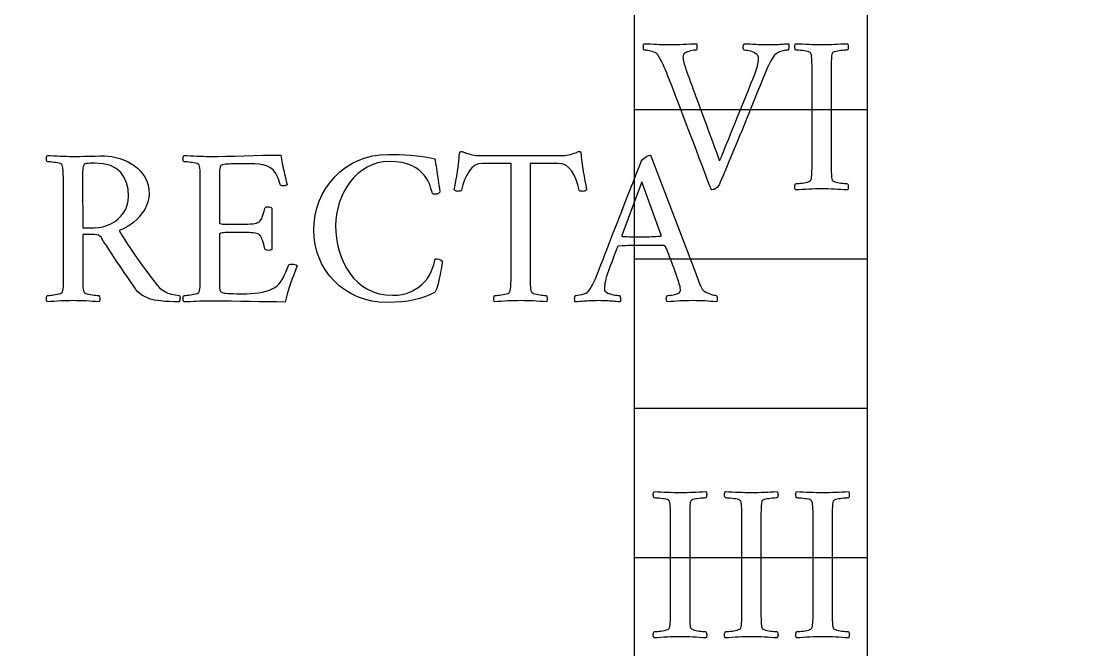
# Model space of a CAD drawing. Header units: millimetres. Extents: x -76 to 76, y -76 to 86.
# Drawn here: x 18.42 to 39.38, y -25.04 to -12.81 of the extents above; entities that cross this region are included whole.
import ezdxf

# ---------------------------------------------------------------- set-up
doc = ezdxf.new("R2010")
doc.units = ezdxf.units.MM
for name, color, linetype in [('CUT_OUTER', 1, 'Continuous'), ('ENGRAVE', 7, 'Continuous'), ('TEXT', 5, 'Continuous')]:
    doc.layers.add(name, color=color, linetype=linetype)

msp = doc.modelspace()

# ---------------------------------------------------------------- linework, layer by layer
at = {"layer": 'CUT_OUTER'}
msp.add_arc((0.0001, -0.0001), 75.9999, 179.913117, 0.0001, dxfattribs=at)
at = {"layer": 'ENGRAVE'}
for points in [[(-34.884, 0), (-34.884, -34.884), (34.884, -34.884), (34.884, 0)], [(-30.3491, 0), (-30.3491, -30.3491), (30.3491, -30.3491), (30.3491, 0)], [(34.884, -14.535), (30.3491, -14.535)], [(34.884, -17.442), (30.3491, -17.442)], [(34.884, -20.349), (30.3491, -20.349)], [(34.884, -23.256), (30.3491, -23.256)]]:
    msp.add_lwpolyline(points, dxfattribs=at)
for radius in [74.48, 74.48, 72.485, 68.78, 68.78, 65.854, 60.42, 60.42, 57.228, 51.3, 51.3]:
    msp.add_circle((0, 0), radius, dxfattribs=at)
at = {"layer": 'TEXT'}
for points in [[(31.0257, -13.264), (31.0953, -13.2636), (31.1639, -13.2624), (31.2314, -13.2603), (31.2978, -13.2574), (31.3633, -13.2543), (31.4283, -13.2514), (31.4928, -13.2488), (31.5567, -13.2465), (31.5604, -13.2573), (31.5627, -13.2723), (31.5637, -13.2913), (31.5633, -13.3145), (31.5615, -13.3368), (31.5583, -13.3534), (31.5538, -13.3643), (31.5479, -13.3693), (31.5363, -13.37), (31.5188, -13.3721), (31.4957, -13.3755), (31.4667, -13.3803), (31.4353, -13.3869), (31.4047, -13.3957), (31.375, -13.4067), (31.346, -13.4198), (31.3211, -13.4361), (31.3032, -13.4566), (31.2925, -13.4811), (31.289, -13.5098), (31.2939, -13.5542), (31.3087, -13.6173), (31.3334, -13.699), (31.368, -13.7994), (31.387, -13.8517), (31.4091, -13.9119), (31.4342, -13.9801), (31.4623, -14.0562), (31.4926, -14.1383), (31.5243, -14.2246), (31.5574, -14.315), (31.5918, -14.4095), (31.627, -14.506), (31.6626, -14.6026), (31.6984, -14.6991), (31.7344, -14.7957), (31.7698, -14.8903), (31.8035, -14.9811), (31.8356, -15.068), (31.8661, -15.1511), (31.8943, -15.2286), (31.9198, -15.2987), (31.9426, -15.3614), (31.9626, -15.4166), (31.9792, -15.4623), (31.9917, -15.4962), (32.0001, -15.5183), (32.0043, -15.5286), (32.0112, -15.5136), (32.023, -15.4863), (32.0397, -15.4467), (32.0614, -15.3947), (32.087, -15.3326), (32.1157, -15.2625), (32.1474, -15.1845), (32.1821, -15.0985), (32.2192, -15.0062), (32.2583, -14.9092), (32.2993, -14.8076), (32.3423, -14.7013), (32.3863, -14.5923), (32.4306, -14.4824), (32.4751, -14.3717), (32.52, -14.2602), (32.5643, -14.15), (32.6072, -14.043), (32.6488, -13.9393), (32.689, -13.8389), (32.7038, -13.8011), (32.7175, -13.7621), (32.7301, -13.7221), (32.7416, -13.6809), (32.7512, -13.6409), (32.7581, -13.6041), (32.7622, -13.5707), (32.7636, -13.5405), (32.7599, -13.5076), (32.7487, -13.4791), (32.7302, -13.4549), (32.7043, -13.4352), (32.6741, -13.419), (32.6429, -13.4056), (32.6105, -13.3949), (32.577, -13.3869), (32.5456, -13.3811), (32.5194, -13.377), (32.4985, -13.3746), (32.4827, -13.3737), (32.475, -13.3667), (32.4695, -13.3545), (32.4662, -13.3371), (32.4651, -13.3145), (32.4662, -13.2913), (32.4695, -13.2723), (32.475, -13.2573), (32.4827, -13.2465), (32.5411, -13.2488), (32.5979, -13.2514), (32.653, -13.2543), (32.7065, -13.2574), (32.76, -13.2603), (32.8151, -13.2624), (32.8719, -13.2636), (32.9303, -13.264), (32.9782, -13.2639), (33.0208, -13.2635), (33.0583, -13.2628), (33.0905, -13.2618), (33.12, -13.2606), (33.1492, -13.2591), (33.1781, -13.2573), (33.2068, -13.2552), (33.237, -13.2531), (33.2704, -13.2509), (33.3072, -13.2487), (33.3472, -13.2465), (33.3508, -13.2574), (33.3527, -13.2728), (33.353, -13.2925), (33.3516, -13.3167), (33.3492, -13.3397), (33.3462, -13.3562), (33.3426, -13.3661), (33.3385, -13.3693), (33.3211, -13.3707), (33.2951, -13.3748), (33.2607, -13.3817), (33.2178, -13.3913), (33.1729, -13.405), (33.1328, -13.4242), (33.0972, -13.4489), (33.0664, -13.4791), (33.0451, -13.5066), (33.0208, -13.5454), (32.9936, -13.5955), (32.9632, -13.6568), (32.9324, -13.723), (32.9034, -13.7879), (32.8764, -13.8514), (32.8513, -13.9135), (32.7933, -14.0575), (32.7378, -14.1955), (32.6847, -14.3274), (32.6341, -14.4533), (32.585, -14.5751), (32.5364, -14.6947), (32.4884, -14.8121), (32.441, -14.9273), (32.3934, -15.0425), (32.345, -15.1599), (32.2958, -15.2795), (32.2457, -15.4013), (32.1936, -15.5275), (32.1382, -15.6602), (32.0795, -15.7996), (32.0175, -15.9455), (31.9995, -15.9839), (31.9807, -16.0157), (31.9611, -16.0409), (31.9407, -16.0596), (31.9197, -16.073), (31.8985, -16.0826), (31.8769, -16.0884), (31.8551, -16.0903), (31.8488, -16.0885), (31.843, -16.0832), (31.8378, -16.0743), (31.8332, -16.0618), (31.8288, -16.0485), (31.8244, -16.0371), (31.82, -16.0276), (31.8156, -16.0201), (31.7444, -15.8323), (31.6757, -15.6509), (31.6095, -15.4758), (31.5457, -15.3069), (31.4829, -15.1406), (31.4195, -14.9728), (31.3556, -14.8037), (31.2912, -14.6333), (31.2244, -14.4577), (31.1535, -14.2734), (31.0785, -14.0803), (30.9993, -13.8784), (30.9753, -13.8164), (30.9516, -13.7577), (30.9282, -13.7023), (30.905, -13.6502), (30.8812, -13.6008), (30.8561, -13.5537), (30.8297, -13.5087), (30.8018, -13.4659), (30.7887, -13.4492), (30.7711, -13.4341), (30.7492, -13.4206), (30.7228, -13.4088), (30.6945, -13.3987), (30.6663, -13.3902), (30.6385, -13.3833), (30.6109, -13.3781), (30.5853, -13.3743), (30.5632, -13.3715), (30.5447, -13.3699), (30.5297, -13.3693), (30.5278, -13.3656), (30.5265, -13.3545), (30.5256, -13.336), (30.5254, -13.3101), (30.5256, -13.2839), (30.5265, -13.2646), (30.5278, -13.2521), (30.5297, -13.2465), (30.6012, -13.2488), (30.6663, -13.2514), (30.7252, -13.2543), (30.7777, -13.2574), (30.8302, -13.2603), (30.8891, -13.2624), (30.9542, -13.2636), (31.0257, -13.264)], [(33.9924, -13.264), (34.0556, -13.2636), (34.118, -13.2624), (34.1796, -13.2603), (34.2403, -13.2574), (34.3014, -13.2543), (34.3638, -13.2514), (34.4275, -13.2488), (34.4927, -13.2465), (34.5002, -13.2569), (34.5053, -13.2706), (34.5079, -13.2876), (34.508, -13.3079), (34.5063, -13.3282), (34.5031, -13.3452), (34.4986, -13.3589), (34.4927, -13.3693), (34.4768, -13.3698), (34.4554, -13.371), (34.4285, -13.3731), (34.3961, -13.3759), (34.3616, -13.3796), (34.3281, -13.3842), (34.2957, -13.3895), (34.2645, -13.3957), (34.237, -13.4031), (34.2162, -13.4121), (34.2019, -13.4228), (34.1943, -13.4352), (34.1884, -13.4588), (34.1838, -13.4856), (34.1807, -13.5158), (34.1789, -13.5493), (34.1779, -13.5852), (34.1772, -13.6228), (34.1768, -13.662), (34.1767, -13.7029), (34.1767, -13.7095), (34.1767, -13.7161), (34.1767, -13.7226), (34.1767, -13.7292), (34.1767, -13.7358), (34.1767, -13.7424), (34.1767, -13.749), (34.1767, -13.7555), (34.1767, -15.5856), (34.1767, -15.5922), (34.1767, -15.5988), (34.1767, -15.6054), (34.1767, -15.6119), (34.1767, -15.6185), (34.1767, -15.6251), (34.1767, -15.6317), (34.1767, -15.6383), (34.1768, -15.679), (34.1772, -15.7178), (34.1779, -15.7547), (34.1789, -15.7897), (34.1807, -15.8222), (34.1838, -15.8517), (34.1884, -15.8781), (34.1943, -15.9016), (34.2019, -15.9123), (34.2162, -15.9224), (34.237, -15.932), (34.2645, -15.9411), (34.2957, -15.9492), (34.3281, -15.9559), (34.3616, -15.9612), (34.3961, -15.9652), (34.4285, -15.9681), (34.4554, -15.9702), (34.4768, -15.9714), (34.4927, -15.9718), (34.4986, -15.9822), (34.5031, -15.9959), (34.5063, -16.013), (34.508, -16.0332), (34.5079, -16.0535), (34.5053, -16.0706), (34.5002, -16.0843), (34.4927, -16.0947), (34.4275, -16.0904), (34.3638, -16.0865), (34.3014, -16.0828), (34.2403, -16.0793), (34.1796, -16.0764), (34.118, -16.0744), (34.0556, -16.0732), (33.9924, -16.0727), (33.9307, -16.0732), (33.8684, -16.0744), (33.8056, -16.0764), (33.7422, -16.0793), (33.6783, -16.0828), (33.6139, -16.0865), (33.5489, -16.0904), (33.4833, -16.0947), (33.4758, -16.0843), (33.4707, -16.0706), (33.4681, -16.0535), (33.4679, -16.0332), (33.4697, -16.013), (33.4729, -15.9959), (33.4774, -15.9822), (33.4833, -15.9718), (33.4992, -15.9714), (33.5206, -15.9702), (33.5475, -15.9681), (33.5798, -15.9652), (33.6145, -15.9612), (33.6484, -15.9559), (33.6815, -15.9492), (33.7137, -15.9411), (33.7418, -15.932), (33.7625, -15.9224), (33.7758, -15.9123), (33.7817, -15.9016), (33.7895, -15.8733), (33.7954, -15.8412), (33.7994, -15.8053), (33.8015, -15.7655), (33.8024, -15.723), (33.8031, -15.6789), (33.8035, -15.6331), (33.8037, -15.5856), (33.8037, -13.7555), (33.8035, -13.708), (33.8031, -13.6617), (33.8024, -13.6169), (33.8015, -13.5734), (33.7994, -13.5327), (33.7954, -13.4961), (33.7895, -13.4636), (33.7817, -13.4352), (33.7758, -13.4228), (33.7625, -13.4121), (33.7418, -13.4031), (33.7137, -13.3957), (33.6815, -13.3895), (33.6484, -13.3842), (33.6145, -13.3796), (33.5798, -13.3759), (33.5475, -13.3731), (33.5206, -13.371), (33.4992, -13.3698), (33.4833, -13.3693), (33.4774, -13.3589), (33.4729, -13.3452), (33.4697, -13.3282), (33.4679, -13.3079), (33.4681, -13.2876), (33.4707, -13.2706), (33.4758, -13.2569), (33.4833, -13.2465), (33.5489, -13.2488), (33.6139, -13.2514), (33.6783, -13.2543), (33.7422, -13.2574), (33.8056, -13.2603), (33.8684, -13.2624), (33.9307, -13.2636), (33.9924, -13.264)], [(20.0335, -15.432), (20.1064, -15.435), (20.1805, -15.4441), (20.2557, -15.4592), (20.3319, -15.4803), (20.4072, -15.5072), (20.4795, -15.5395), (20.5487, -15.5774), (20.615, -15.6207), (20.6766, -15.6697), (20.7318, -15.7244), (20.7808, -15.7849), (20.8234, -15.8511), (20.858, -15.9231), (20.8827, -16.0009), (20.8975, -16.0844), (20.9024, -16.1737), (20.8971, -16.2499), (20.881, -16.3251), (20.8543, -16.3992), (20.8169, -16.4721), (20.7711, -16.5423), (20.7192, -16.6082), (20.6613, -16.6696), (20.5974, -16.7267), (20.5298, -16.7777), (20.4608, -16.821), (20.3905, -16.8567), (20.3187, -16.8846), (20.3753, -16.9771), (20.4307, -17.0657), (20.485, -17.1504), (20.5382, -17.2313), (20.5914, -17.3102), (20.6457, -17.3888), (20.7011, -17.4671), (20.7576, -17.5451), (20.8163, -17.6251), (20.8783, -17.7092), (20.9436, -17.7973), (21.0122, -17.8896), (21.0592, -17.9472), (21.1082, -17.9972), (21.159, -18.0394), (21.2118, -18.074), (21.2698, -18.1017), (21.3364, -18.1233), (21.4114, -18.139), (21.4949, -18.1486), (21.502, -18.1593), (21.5059, -18.1738), (21.5064, -18.1922), (21.5037, -18.2144), (21.4996, -18.2361), (21.496, -18.2528), (21.493, -18.2646), (21.4905, -18.2715), (21.3875, -18.2705), (21.2936, -18.2676), (21.2087, -18.2628), (21.1328, -18.2561), (21.0663, -18.248), (21.0094, -18.2391), (20.9621, -18.2293), (20.9244, -18.2188), (20.9002, -18.2088), (20.8717, -18.1963), (20.8388, -18.1813), (20.8015, -18.1639), (20.7623, -18.1416), (20.7236, -18.1118), (20.6855, -18.0746), (20.6479, -18.0301), (20.632, -18.0084), (20.6106, -17.9785), (20.5837, -17.9404), (20.5513, -17.894), (20.5146, -17.8408), (20.4745, -17.7821), (20.4312, -17.7179), (20.3846, -17.6483), (20.3355, -17.5746), (20.2847, -17.4985), (20.2323, -17.4199), (20.1783, -17.3389), (20.124, -17.257), (20.0708, -17.1759), (20.0187, -17.0957), (19.9677, -17.0163), (19.9463, -16.9933), (19.9172, -16.9768), (19.8804, -16.9669), (19.836, -16.9636), (19.6122, -16.9636), (19.6122, -17.7624), (19.6122, -17.769), (19.6122, -17.7755), (19.6122, -17.7821), (19.6122, -17.7887), (19.6122, -17.7953), (19.6122, -17.8019), (19.6122, -17.8085), (19.6122, -17.815), (19.6123, -17.8558), (19.6127, -17.8946), (19.6134, -17.9315), (19.6144, -17.9664), (19.6162, -17.9989), (19.6193, -18.0284), (19.6238, -18.0549), (19.6297, -18.0784), (19.6374, -18.089), (19.6517, -18.0992), (19.6725, -18.1088), (19.7, -18.1178), (19.7312, -18.1259), (19.7636, -18.1327), (19.797, -18.138), (19.8316, -18.142), (19.864, -18.1449), (19.8909, -18.1469), (19.9123, -18.1482), (19.9282, -18.1486), (19.9341, -18.159), (19.9386, -18.1727), (19.9417, -18.1897), (19.9435, -18.21), (19.9434, -18.2303), (19.9408, -18.2473), (19.9357, -18.261), (19.9282, -18.2715), (19.863, -18.2672), (19.7992, -18.2632), (19.7368, -18.2595), (19.6758, -18.2561), (19.6151, -18.2532), (19.5535, -18.2512), (19.4911, -18.2499), (19.4279, -18.2495), (19.3661, -18.2499), (19.3039, -18.2512), (19.2411, -18.2532), (19.1777, -18.2561), (19.1138, -18.2595), (19.0493, -18.2632), (18.9843, -18.2672), (18.9188, -18.2715), (18.9112, -18.261), (18.9062, -18.2473), (18.9036, -18.2303), (18.9034, -18.21), (18.9052, -18.1897), (18.9084, -18.1727), (18.9129, -18.159), (18.9188, -18.1486), (18.9347, -18.1482), (18.9561, -18.1469), (18.983, -18.1449), (19.0153, -18.142), (19.05, -18.138), (19.0839, -18.1327), (19.1169, -18.1259), (19.1492, -18.1178), (19.1773, -18.1088), (19.198, -18.0992), (19.2113, -18.089), (19.2172, -18.0784), (19.225, -18.0501), (19.2309, -18.018), (19.2349, -17.9821), (19.237, -17.9423), (19.2379, -17.8998), (19.2386, -17.8556), (19.239, -17.8098), (19.2391, -17.7624), (19.2348, -15.9323), (19.2346, -15.8847), (19.2342, -15.8385), (19.2335, -15.7937), (19.2326, -15.7502), (19.2305, -15.7095), (19.2265, -15.6728), (19.2206, -15.6403), (19.2128, -15.6119), (19.2069, -15.5996), (19.1936, -15.5889), (19.1729, -15.5798), (19.1448, -15.5724), (19.1127, -15.5663), (19.0801, -15.5609), (19.0469, -15.5564), (19.0131, -15.5527), (18.9817, -15.5498), (18.9555, -15.5478), (18.9345, -15.5465), (18.9188, -15.5461), (18.9129, -15.5357), (18.9084, -15.522), (18.9052, -15.505), (18.9034, -15.4847), (18.9036, -15.4644), (18.9062, -15.4474), (18.9112, -15.4337), (18.9188, -15.4232), (18.9842, -15.4256), (19.0488, -15.4282), (19.1126, -15.431), (19.1755, -15.4342), (19.2379, -15.4371), (19.3, -15.4391), (19.3619, -15.4404), (19.4235, -15.4408), (19.4883, -15.4405), (19.5557, -15.4397), (19.6255, -15.4383), (19.6978, -15.4364), (19.7739, -15.4345), (19.8552, -15.4331), (19.9417, -15.4323), (20.0335, -15.432)], [(22.0874, -15.4408), (22.2426, -15.44), (22.4055, -15.4375), (22.5762, -15.4334), (22.7544, -15.4276), (22.9355, -15.4219), (23.1143, -15.4177), (23.2909, -15.4153), (23.4654, -15.4145), (23.4772, -15.494), (23.4906, -15.5702), (23.5057, -15.6432), (23.5224, -15.7129), (23.5397, -15.7815), (23.5565, -15.8511), (23.5726, -15.9219), (23.5883, -15.9938), (23.5754, -16.0034), (23.5587, -16.0102), (23.5381, -16.0143), (23.5137, -16.0157), (23.4884, -16.0138), (23.4698, -16.008), (23.4577, -15.9984), (23.4522, -15.985), (23.4136, -15.8673), (23.3678, -15.7732), (23.3148, -15.7027), (23.2547, -15.6558), (23.1884, -15.6251), (23.1165, -15.6032), (23.0392, -15.59), (22.9563, -15.5856), (22.5877, -15.5856), (22.5718, -15.5857), (22.5504, -15.5862), (22.5235, -15.5868), (22.4911, -15.5878), (22.4566, -15.5893), (22.4231, -15.5916), (22.3907, -15.5948), (22.3595, -15.5988), (22.332, -15.604), (22.3112, -15.6108), (22.2969, -15.6193), (22.2892, -15.6295), (22.2833, -15.6531), (22.2788, -15.68), (22.2757, -15.7101), (22.2739, -15.7436), (22.2729, -15.779), (22.2722, -15.8149), (22.2718, -15.8514), (22.2717, -15.8884), (22.2717, -15.903), (22.2717, -15.9159), (22.2717, -15.9271), (22.2717, -15.9367), (22.2717, -16.7354), (22.2753, -16.7434), (22.286, -16.7497), (22.3038, -16.7544), (22.3287, -16.7574), (22.3581, -16.7593), (22.3891, -16.7607), (22.4217, -16.7615), (22.456, -16.7618), (22.6798, -16.7618), (22.7524, -16.7612), (22.8164, -16.7596), (22.872, -16.7568), (22.919, -16.753), (22.9589, -16.7472), (22.9931, -16.7387), (23.0215, -16.7275), (23.0441, -16.7135), (23.0627, -16.6962), (23.0792, -16.6751), (23.0935, -16.6501), (23.1055, -16.6213), (23.1168, -16.5879), (23.1286, -16.5489), (23.1409, -16.5045), (23.1538, -16.4546), (23.1593, -16.4411), (23.1714, -16.4315), (23.19, -16.4258), (23.2152, -16.4238), (23.2397, -16.4252), (23.2602, -16.4293), (23.277, -16.4362), (23.2899, -16.4458), (23.2899, -17.2533), (23.2789, -17.261), (23.2635, -17.2665), (23.2438, -17.2697), (23.2196, -17.2708), (23.1958, -17.2689), (23.1768, -17.2632), (23.1629, -17.2536), (23.1538, -17.2401), (23.1391, -17.1829), (23.1258, -17.1342), (23.1139, -17.0941), (23.1033, -17.0624), (23.0937, -17.0371), (23.0847, -17.0163), (23.0762, -16.9998), (23.0682, -16.9878), (23.0601, -16.9783), (23.0512, -16.9697), (23.0415, -16.9619), (23.0309, -16.9549), (23.0164, -16.9468), (22.9947, -16.9401), (22.9659, -16.9347), (22.93, -16.9307), (22.8895, -16.9277), (22.8471, -16.9252), (22.8029, -16.9233), (22.7566, -16.9219), (22.7101, -16.921), (22.665, -16.9203), (22.6213, -16.9199), (22.5789, -16.9198), (22.5494, -16.9199), (22.518, -16.9203), (22.4847, -16.921), (22.4494, -16.9219), (22.4145, -16.9233), (22.382, -16.9252), (22.3519, -16.9277), (22.3244, -16.9307), (22.3013, -16.935), (22.2849, -16.9411), (22.275, -16.9492), (22.2717, -16.9593), (22.2717, -17.7755), (22.2717, -17.7805), (22.2717, -17.7865), (22.2717, -17.7936), (22.2717, -17.8019), (22.2718, -17.8348), (22.2722, -17.8721), (22.2729, -17.9138), (22.2739, -17.9599), (22.2759, -18.0029), (22.2799, -18.0356), (22.2858, -18.0578), (22.2936, -18.0696), (22.3168, -18.0834), (22.3425, -18.0943), (22.3706, -18.1021), (22.4012, -18.1069), (22.4375, -18.1098), (22.4829, -18.1118), (22.5373, -18.113), (22.6008, -18.1135), (22.8071, -18.1135), (22.8836, -18.1115), (22.9596, -18.1058), (23.035, -18.0962), (23.1099, -18.0827), (23.1807, -18.0657), (23.2438, -18.0454), (23.2992, -18.0218), (23.3469, -17.995), (23.3946, -17.9608), (23.4369, -17.9198), (23.4736, -17.8719), (23.5049, -17.8172), (23.5331, -17.7578), (23.5609, -17.696), (23.588, -17.6317), (23.6146, -17.5649), (23.6217, -17.5534), (23.6344, -17.5451), (23.6525, -17.5402), (23.6761, -17.5385), (23.7123, -17.5402), (23.7419, -17.5451), (23.7649, -17.5534), (23.7814, -17.5649), (23.75, -17.654), (23.7172, -17.7459), (23.683, -17.8405), (23.6475, -17.9379), (23.6145, -18.0331), (23.5877, -18.1211), (23.5673, -18.2021), (23.5532, -18.2758), (23.3801, -18.2753), (23.2076, -18.2736), (23.0356, -18.2709), (22.8642, -18.2671), (22.6875, -18.2632), (22.4999, -18.2605), (22.3013, -18.2588), (22.0918, -18.2583), (22.0191, -18.2587), (21.9502, -18.2599), (21.8852, -18.262), (21.824, -18.2649), (21.7643, -18.2677), (21.7034, -18.2698), (21.6414, -18.271), (21.5783, -18.2715), (21.5707, -18.261), (21.5657, -18.2473), (21.5631, -18.2303), (21.5629, -18.21), (21.5647, -18.1897), (21.5679, -18.1727), (21.5724, -18.159), (21.5783, -18.1486), (21.5942, -18.1482), (21.6156, -18.1469), (21.6425, -18.1449), (21.6748, -18.142), (21.7095, -18.138), (21.7434, -18.1327), (21.7765, -18.1259), (21.8087, -18.1178), (21.8368, -18.1088), (21.8575, -18.0992), (21.8708, -18.089), (21.8767, -18.0784), (21.8845, -18.0501), (21.8904, -18.018), (21.8944, -17.9821), (21.8965, -17.9423), (21.8974, -17.8998), (21.8981, -17.8556), (21.8985, -17.8098), (21.8987, -17.7624), (21.8987, -15.9323), (21.8985, -15.8847), (21.8981, -15.8385), (21.8974, -15.7937), (21.8965, -15.7502), (21.8944, -15.7095), (21.8904, -15.6728), (21.8845, -15.6403), (21.8767, -15.6119), (21.8708, -15.5996), (21.8575, -15.5889), (21.8368, -15.5798), (21.8087, -15.5724), (21.7765, -15.5663), (21.7434, -15.5609), (21.7095, -15.5564), (21.6748, -15.5527), (21.6425, -15.5498), (21.6156, -15.5478), (21.5942, -15.5465), (21.5783, -15.5461), (21.5724, -15.5357), (21.5679, -15.522), (21.5647, -15.505), (21.5629, -15.4847), (21.5631, -15.4644), (21.5657, -15.4474), (21.5707, -15.4337), (21.5783, -15.4232), (21.6438, -15.4256), (21.7088, -15.4282), (21.7733, -15.431), (21.8372, -15.4342), (21.9006, -15.4371), (21.9634, -15.4391), (22.0257, -15.4404), (22.0874, -15.4408)], [(25.5544, -15.4013), (25.6609, -15.4024), (25.77, -15.4057), (25.8815, -15.4112), (25.9954, -15.4188), (26.1111, -15.4298), (26.2275, -15.4452), (26.3448, -15.4649), (26.4628, -15.4891), (26.4638, -15.4947), (26.4667, -15.5116), (26.4715, -15.5397), (26.4782, -15.579), (26.486, -15.6259), (26.4941, -15.6767), (26.5025, -15.7313), (26.5111, -15.7897), (26.5197, -15.8487), (26.5281, -15.9049), (26.5362, -15.9584), (26.544, -16.0091), (26.5507, -16.0534), (26.5555, -16.0876), (26.5584, -16.1116), (26.5594, -16.1254), (26.5594, -16.1342), (26.555, -16.143), (26.5462, -16.1517), (26.5331, -16.1605), (26.5174, -16.1682), (26.5012, -16.1737), (26.4845, -16.177), (26.4672, -16.1781), (26.4524, -16.1773), (26.4387, -16.1748), (26.4261, -16.1707), (26.4146, -16.1649), (26.4087, -16.1375), (26.3997, -16.1035), (26.3878, -16.0629), (26.3729, -16.0157), (26.3531, -15.9647), (26.3268, -15.9126), (26.2939, -15.8593), (26.2544, -15.805), (26.2068, -15.7522), (26.1496, -15.7036), (26.0828, -15.659), (26.0064, -15.6185), (25.9186, -15.5849), (25.8177, -15.5609), (25.7036, -15.5465), (25.5763, -15.5417), (25.4606, -15.5484), (25.3503, -15.5686), (25.2455, -15.6022), (25.1462, -15.6492), (25.0531, -15.7077), (24.9669, -15.7754), (24.8875, -15.8525), (24.8149, -15.9389), (24.7499, -16.0324), (24.6931, -16.1309), (24.6446, -16.2343), (24.6042, -16.3426), (24.5726, -16.4536), (24.5499, -16.5648), (24.5364, -16.6763), (24.5318, -16.7881), (24.5361, -16.9126), (24.5488, -17.0361), (24.5701, -17.1584), (24.5999, -17.2796), (24.6383, -17.3974), (24.6854, -17.5095), (24.7414, -17.6158), (24.8061, -17.7163), (24.8796, -17.809), (24.9619, -17.8918), (25.053, -17.9648), (25.1528, -18.0279), (25.2616, -18.0788), (25.3794, -18.1151), (25.5062, -18.1369), (25.6422, -18.1442), (25.7372, -18.1403), (25.8248, -18.1288), (25.9051, -18.1096), (25.9779, -18.0827), (26.0441, -18.0506), (26.1046, -18.0158), (26.1593, -17.9782), (26.2083, -17.9379), (26.2675, -17.8792), (26.318, -17.8172), (26.3597, -17.7519), (26.3926, -17.6834), (26.4189, -17.6154), (26.4409, -17.5517), (26.4584, -17.4925), (26.4716, -17.4376), (26.5081, -17.4365), (26.5429, -17.442), (26.5761, -17.4541), (26.6077, -17.4727), (26.6067, -17.4919), (26.6038, -17.5188), (26.599, -17.5534), (26.5923, -17.5956), (26.5842, -17.6426), (26.5753, -17.6916), (26.5656, -17.7425), (26.555, -17.7953), (26.5437, -17.8475), (26.532, -17.8968), (26.5196, -17.943), (26.5067, -17.9862), (26.4938, -18.024), (26.4815, -18.0542), (26.4697, -18.0767), (26.4584, -18.0915), (26.3677, -18.1368), (26.2708, -18.176), (26.168, -18.2092), (26.0591, -18.2363), (25.9425, -18.2575), (25.8166, -18.2725), (25.6814, -18.2816), (25.5368, -18.2846), (25.3821, -18.2776), (25.234, -18.2566), (25.0925, -18.2217), (24.9575, -18.1727), (24.8304, -18.1115), (24.7123, -18.04), (24.6033, -17.9579), (24.5033, -17.8655), (24.4133, -17.7643), (24.3343, -17.6559), (24.2663, -17.5405), (24.2093, -17.4179), (24.1642, -17.2896), (24.1319, -17.1573), (24.1126, -17.0208), (24.1061, -16.8803), (24.1129, -16.7312), (24.133, -16.5868), (24.1666, -16.447), (24.2137, -16.3119), (24.2728, -16.1829), (24.3426, -16.0612), (24.4231, -15.947), (24.5143, -15.8401), (24.6154, -15.7426), (24.7255, -15.6564), (24.8447, -15.5814), (24.9729, -15.5176), (25.1088, -15.4667), (25.251, -15.4304), (25.3996, -15.4086), (25.5544, -15.4013)], [(28.9644, -15.4232), (28.9926, -15.4219), (29.0247, -15.4177), (29.0606, -15.4109), (29.1004, -15.4013), (29.1394, -15.3906), (29.1728, -15.3804), (29.2008, -15.3708), (29.2233, -15.3618), (29.2395, -15.3541), (29.2529, -15.3486), (29.2636, -15.3453), (29.2716, -15.3442), (29.2784, -15.3448), (29.2858, -15.3464), (29.2938, -15.3492), (29.3023, -15.353), (29.3137, -15.4509), (29.3259, -15.5472), (29.3389, -15.6418), (29.3527, -15.7348), (29.3674, -15.8262), (29.3829, -15.9159), (29.3992, -16.0039), (29.4164, -16.0903), (29.4112, -16.095), (29.4043, -16.1002), (29.3958, -16.1059), (29.3857, -16.1122), (29.3741, -16.1177), (29.3615, -16.121), (29.3478, -16.1221), (29.333, -16.121), (29.3111, -16.1197), (29.2935, -16.1155), (29.2803, -16.1087), (29.2716, -16.0991), (29.246, -15.9918), (29.2134, -15.8939), (29.1736, -15.8053), (29.1267, -15.726), (29.0724, -15.6608), (29.0104, -15.6141), (28.9408, -15.5862), (28.8634, -15.5768), (28.3192, -15.5768), (28.3192, -17.7624), (28.3194, -17.8098), (28.3198, -17.8556), (28.3205, -17.8998), (28.3214, -17.9423), (28.3235, -17.9821), (28.3275, -18.018), (28.3334, -18.0501), (28.3412, -18.0784), (28.3488, -18.089), (28.3631, -18.0992), (28.384, -18.1088), (28.4114, -18.1178), (28.4425, -18.1259), (28.4745, -18.1327), (28.5073, -18.138), (28.5409, -18.142), (28.5723, -18.1449), (28.5985, -18.1469), (28.6194, -18.1482), (28.6352, -18.1486), (28.6411, -18.159), (28.6456, -18.1727), (28.6488, -18.1897), (28.6506, -18.21), (28.6504, -18.2303), (28.6478, -18.2473), (28.6427, -18.261), (28.6352, -18.2715), (28.5701, -18.2672), (28.5063, -18.2632), (28.4439, -18.2595), (28.3829, -18.2561), (28.3221, -18.2532), (28.2605, -18.2512), (28.1981, -18.2499), (28.1349, -18.2495), (28.0732, -18.2499), (28.0109, -18.2512), (27.9481, -18.2532), (27.8848, -18.2561), (27.8208, -18.2595), (27.7564, -18.2632), (27.6914, -18.2672), (27.6258, -18.2715), (27.6183, -18.261), (27.6132, -18.2473), (27.6106, -18.2303), (27.6105, -18.21), (27.6122, -18.1897), (27.6154, -18.1727), (27.6199, -18.159), (27.6258, -18.1486), (27.6417, -18.1482), (27.6631, -18.1469), (27.69, -18.1449), (27.7224, -18.142), (27.7571, -18.138), (27.7909, -18.1327), (27.824, -18.1259), (27.8562, -18.1178), (27.8843, -18.1088), (27.905, -18.0992), (27.9184, -18.089), (27.9242, -18.0784), (27.9321, -18.0501), (27.938, -18.018), (27.9419, -17.9821), (27.944, -17.9423), (27.945, -17.8998), (27.9456, -17.8556), (27.9461, -17.8098), (27.9462, -17.7624), (27.9462, -15.5768), (27.3932, -15.5768), (27.3159, -15.5862), (27.2462, -15.6141), (27.1842, -15.6608), (27.1299, -15.726), (27.0827, -15.8053), (27.0421, -15.8939), (27.0081, -15.9918), (26.9807, -16.0991), (26.9719, -16.1087), (26.9587, -16.1155), (26.9412, -16.1197), (26.9193, -16.121), (26.9046, -16.1221), (26.8913, -16.121), (26.8793, -16.1177), (26.8688, -16.1122), (26.8596, -16.1059), (26.8518, -16.1002), (26.8453, -16.095), (26.8403, -16.0903), (26.8573, -16.0039), (26.8732, -15.9159), (26.888, -15.8262), (26.9017, -15.7348), (26.9146, -15.6418), (26.9269, -15.5472), (26.9387, -15.4509), (26.95, -15.353), (26.9615, -15.3496), (26.9741, -15.3481), (26.9878, -15.3485), (27.0026, -15.3508), (27.0172, -15.3542), (27.0301, -15.3579), (27.0413, -15.3619), (27.0509, -15.3662), (27.0727, -15.3751), (27.0986, -15.3843), (27.1287, -15.3937), (27.1628, -15.4035), (27.1978, -15.4121), (27.2303, -15.4183), (27.2603, -15.422), (27.2879, -15.4232)], [(29.6534, -17.6614), (29.656, -17.6547), (29.6638, -17.6346), (29.6768, -17.601), (29.6951, -17.5539), (29.7177, -17.4953), (29.7439, -17.4272), (29.7736, -17.3494), (29.807, -17.2621), (29.8433, -17.1673), (29.8821, -17.0673), (29.9234, -16.9621), (29.9672, -16.8517), (30.0123, -16.7379), (30.0577, -16.6224), (30.1033, -16.5053), (30.1493, -16.3865), (30.195, -16.2682), (30.2398, -16.1523), (30.2838, -16.0389), (30.327, -15.9279), (30.3686, -15.8215), (30.4077, -15.7217), (30.4443, -15.6284), (30.4784, -15.5417), (30.4898, -15.5236), (30.5064, -15.5044), (30.5282, -15.4841), (30.5552, -15.4627), (30.5831, -15.4435), (30.6073, -15.4298), (30.6281, -15.4216), (30.6452, -15.4188), (30.6492, -15.419), (30.6523, -15.4194), (30.6547, -15.4201), (30.6562, -15.421), (30.6577, -15.4223), (30.66, -15.4238), (30.6632, -15.4256), (30.6671, -15.4276), (31.5405, -17.7185), (31.5835, -17.8315), (31.6162, -17.916), (31.6384, -17.9719), (31.6502, -17.9994), (31.6638, -18.0227), (31.6826, -18.0443), (31.7066, -18.0644), (31.7358, -18.0827), (31.7676, -18.0991), (31.7994, -18.1129), (31.8312, -18.1243), (31.863, -18.1332), (31.892, -18.1399), (31.9152, -18.1447), (31.9326, -18.1476), (31.9442, -18.1486), (31.9516, -18.161), (31.9563, -18.1765), (31.9582, -18.1951), (31.9574, -18.2166), (31.9552, -18.2373), (31.953, -18.2533), (31.9508, -18.2647), (31.9486, -18.2715), (31.8866, -18.2672), (31.8279, -18.2632), (31.7725, -18.2595), (31.7204, -18.2561), (31.6675, -18.2532), (31.6096, -18.2512), (31.5468, -18.2499), (31.479, -18.2495), (31.4076, -18.2499), (31.3424, -18.2512), (31.2836, -18.2532), (31.2311, -18.2561), (31.1786, -18.2595), (31.1197, -18.2632), (31.0546, -18.2672), (30.9831, -18.2715), (30.9756, -18.261), (30.9705, -18.2473), (30.9679, -18.2303), (30.9678, -18.21), (30.9698, -18.1897), (30.9738, -18.1727), (30.9797, -18.159), (30.9875, -18.1486), (31.01, -18.1476), (31.038, -18.1447), (31.0714, -18.1399), (31.1104, -18.1332), (31.1488, -18.1248), (31.1806, -18.1151), (31.2058, -18.104), (31.2245, -18.0915), (31.2322, -18.0811), (31.2377, -18.0674), (31.241, -18.0504), (31.2421, -18.0301), (31.2403, -18.0069), (31.2349, -17.9769), (31.226, -17.94), (31.2135, -17.8962), (31.1983, -17.8475), (31.1812, -17.7958), (31.1621, -17.7411), (31.1411, -17.6834), (31.1192, -17.6245), (31.0972, -17.5665), (31.0753, -17.5093), (31.0533, -17.453), (31.0324, -17.3995), (31.0133, -17.3509), (30.9962, -17.3073), (30.9809, -17.2686), (30.9685, -17.237), (30.9595, -17.2143), (30.9542, -17.2008), (30.9524, -17.1962), (30.9519, -17.1957), (30.9502, -17.194), (30.9475, -17.1913), (30.9436, -17.1875), (30.9392, -17.1836), (30.9348, -17.1809), (30.9305, -17.1792), (30.9261, -17.1787), (30.8912, -17.1768), (30.8526, -17.1754), (30.81, -17.1746), (30.7637, -17.1743), (30.7162, -17.1743), (30.6704, -17.1743), (30.6263, -17.1743), (30.5838, -17.1743), (30.5728, -17.1743), (30.5618, -17.1743), (30.5508, -17.1743), (30.5399, -17.1743), (30.5292, -17.1743), (30.519, -17.1743), (30.5094, -17.1743), (30.5004, -17.1743), (30.437, -17.1744), (30.3786, -17.1748), (30.3251, -17.1755), (30.2766, -17.1765), (30.2272, -17.178), (30.1712, -17.1803), (30.1087, -17.1835), (30.0396, -17.1875), (30.0371, -17.1879), (30.0341, -17.1891), (30.0305, -17.1912), (30.0264, -17.194), (30.0226, -17.1969), (30.0198, -17.199), (30.0182, -17.2002), (30.0176, -17.2006), (30.0156, -17.2061), (30.0094, -17.2226), (29.9991, -17.25), (29.9847, -17.2884), (29.9674, -17.3343), (29.9485, -17.3844), (29.9279, -17.4386), (29.9057, -17.4969), (29.8834, -17.5562), (29.8624, -17.6137), (29.8428, -17.6692), (29.8245, -17.7229), (29.8066, -17.7755), (29.7922, -17.8238), (29.7813, -17.8677), (29.7741, -17.9072), (29.7693, -17.9426), (29.7658, -17.9741), (29.7638, -18.0018), (29.7631, -18.0257), (29.7673, -18.0486), (29.7801, -18.069), (29.8013, -18.087), (29.8311, -18.1025), (29.8654, -18.1155), (29.9002, -18.1261), (29.9356, -18.1342), (29.9715, -18.1398), (30.0043, -18.1436), (30.0302, -18.1464), (30.0493, -18.148), (30.0615, -18.1486), (30.0656, -18.1553), (30.0692, -18.1667), (30.0722, -18.1827), (30.0747, -18.2034), (30.076, -18.225), (30.0758, -18.2435), (30.0739, -18.259), (30.0703, -18.2715), (30.0301, -18.2693), (29.9929, -18.2671), (29.9588, -18.2649), (29.9277, -18.2627), (29.898, -18.2605), (29.8684, -18.2583), (29.8388, -18.2561), (29.8092, -18.2539), (29.7772, -18.252), (29.7406, -18.2506), (29.6993, -18.2498), (29.6534, -18.2495), (29.607, -18.2498), (29.5645, -18.2506), (29.5258, -18.252), (29.491, -18.2539), (29.4581, -18.2561), (29.4252, -18.2583), (29.3922, -18.2605), (29.3593, -18.2627), (29.3242, -18.2649), (29.2847, -18.2671), (29.2408, -18.2693), (29.1926, -18.2715), (29.1887, -18.2647), (29.186, -18.2533), (29.1843, -18.2373), (29.1838, -18.2166), (29.1843, -18.1951), (29.186, -18.1765), (29.1887, -18.161), (29.1926, -18.1486), (29.2157, -18.1473), (29.2458, -18.1436), (29.2827, -18.1375), (29.3264, -18.1288), (29.3696, -18.1174), (29.4049, -18.103), (29.4322, -18.0856), (29.4515, -18.0652), (29.4832, -18.0223), (29.5124, -17.9769), (29.5391, -17.929), (29.5634, -17.8787), (29.5863, -17.8264), (29.6089, -17.7728), (29.6313, -17.7178), (29.6534, -17.6614)], [(20.5031, -16.2132), (20.4936, -16.0791), (20.4652, -15.9575), (20.4179, -15.8487), (20.3517, -15.7524), (20.2632, -15.6737), (20.1492, -15.6174), (20.0098, -15.5837), (19.8448, -15.5724), (19.8224, -15.5727), (19.7949, -15.5735), (19.7621, -15.5749), (19.7241, -15.5768), (19.6877, -15.5807), (19.6599, -15.5878), (19.6406, -15.5982), (19.6297, -15.6119), (19.6219, -15.6351), (19.616, -15.6652), (19.612, -15.702), (19.61, -15.7458), (19.609, -15.7931), (19.6083, -15.8407), (19.6079, -15.8886), (19.6078, -15.9367), (19.6122, -16.832), (19.8404, -16.832), (19.9228, -16.8272), (20.0033, -16.8128), (20.0819, -16.7888), (20.1586, -16.7552), (20.2308, -16.7129), (20.2963, -16.663), (20.3548, -16.6054), (20.4065, -16.5401), (20.4488, -16.4679), (20.4789, -16.3893), (20.497, -16.3044), (20.5031, -16.2132)], [(30.4916, -15.9367), (30.101, -16.9812), (30.1011, -16.9817), (30.1016, -16.9834), (30.1022, -16.9861), (30.1032, -16.99), (30.1044, -16.9938), (30.1059, -16.9966), (30.1077, -16.9982), (30.1098, -16.9987), (30.1535, -17.0008), (30.2014, -17.0026), (30.2534, -17.0041), (30.3095, -17.0053), (30.3647, -17.0063), (30.4142, -17.007), (30.458, -17.0074), (30.496, -17.0075), (30.5452, -17.0073), (30.592, -17.0064), (30.6363, -17.0051), (30.6781, -17.0031), (30.7197, -17.0009), (30.7631, -16.9987), (30.8085, -16.9966), (30.8559, -16.9944), (30.8598, -16.9937), (30.863, -16.9916), (30.8653, -16.9882), (30.8668, -16.9834), (30.8678, -16.9786), (30.8685, -16.9752), (30.8689, -16.9731), (30.869, -16.9724)], [(31.2385, -21.985), (31.3017, -21.9846), (31.3641, -21.9834), (31.4257, -21.9813), (31.4865, -21.9784), (31.5475, -21.9753), (31.6099, -21.9724), (31.6737, -21.9698), (31.7388, -21.9675), (31.7464, -21.9779), (31.7514, -21.9916), (31.754, -22.0086), (31.7542, -22.0289), (31.7524, -22.0492), (31.7492, -22.0662), (31.7447, -22.0799), (31.7388, -22.0903), (31.7229, -22.0908), (31.7015, -22.092), (31.6746, -22.0941), (31.6423, -22.0969), (31.6077, -22.1006), (31.5742, -22.1052), (31.5419, -22.1105), (31.5106, -22.1167), (31.4832, -22.1241), (31.4623, -22.1331), (31.4481, -22.1438), (31.4404, -22.1562), (31.4345, -22.1798), (31.43, -22.2066), (31.4268, -22.2368), (31.425, -22.2703), (31.4241, -22.3062), (31.4234, -22.3438), (31.423, -22.383), (31.4228, -22.4239), (31.4228, -22.4305), (31.4228, -22.4371), (31.4228, -22.4436), (31.4228, -22.4502), (31.4228, -22.4568), (31.4228, -22.4634), (31.4228, -22.47), (31.4228, -22.4765), (31.4228, -24.3066), (31.4228, -24.3132), (31.4228, -24.3198), (31.4228, -24.3264), (31.4228, -24.3329), (31.4228, -24.3395), (31.4228, -24.3461), (31.4228, -24.3527), (31.4228, -24.3593), (31.423, -24.4), (31.4234, -24.4388), (31.4241, -24.4757), (31.425, -24.5107), (31.4268, -24.5432), (31.43, -24.5727), (31.4345, -24.5991), (31.4404, -24.6226), (31.4481, -24.6333), (31.4623, -24.6434), (31.4832, -24.653), (31.5106, -24.6621), (31.5419, -24.6702), (31.5742, -24.6769), (31.6077, -24.6822), (31.6423, -24.6862), (31.6746, -24.6891), (31.7015, -24.6912), (31.7229, -24.6924), (31.7388, -24.6928), (31.7447, -24.7032), (31.7492, -24.7169), (31.7524, -24.734), (31.7542, -24.7542), (31.754, -24.7745), (31.7514, -24.7916), (31.7464, -24.8053), (31.7388, -24.8157), (31.6737, -24.8114), (31.6099, -24.8075), (31.5475, -24.8038), (31.4865, -24.8003), (31.4257, -24.7974), (31.3641, -24.7954), (31.3017, -24.7942), (31.2385, -24.7937), (31.1768, -24.7942), (31.1145, -24.7954), (31.0517, -24.7974), (30.9884, -24.8003), (30.9244, -24.8038), (30.86, -24.8075), (30.795, -24.8114), (30.7294, -24.8157), (30.7219, -24.8053), (30.7168, -24.7916), (30.7142, -24.7745), (30.7141, -24.7542), (30.7159, -24.734), (30.719, -24.7169), (30.7235, -24.7032), (30.7294, -24.6928), (30.7453, -24.6924), (30.7667, -24.6912), (30.7936, -24.6891), (30.826, -24.6862), (30.8607, -24.6822), (30.8946, -24.6769), (30.9276, -24.6702), (30.9598, -24.6621), (30.9879, -24.653), (31.0087, -24.6434), (31.022, -24.6333), (31.0279, -24.6226), (31.0357, -24.5943), (31.0416, -24.5622), (31.0455, -24.5263), (31.0476, -24.4865), (31.0486, -24.444), (31.0492, -24.3999), (31.0497, -24.3541), (31.0498, -24.3066), (31.0498, -22.4765), (31.0497, -22.429), (31.0492, -22.3827), (31.0486, -22.3379), (31.0476, -22.2944), (31.0455, -22.2537), (31.0416, -22.2171), (31.0357, -22.1846), (31.0279, -22.1562), (31.022, -22.1438), (31.0087, -22.1331), (30.9879, -22.1241), (30.9598, -22.1167), (30.9276, -22.1105), (30.8946, -22.1052), (30.8607, -22.1006), (30.826, -22.0969), (30.7936, -22.0941), (30.7667, -22.092), (30.7453, -22.0908), (30.7294, -22.0903), (30.7235, -22.0799), (30.719, -22.0662), (30.7159, -22.0492), (30.7141, -22.0289), (30.7142, -22.0086), (30.7168, -21.9916), (30.7219, -21.9779), (30.7294, -21.9675), (30.795, -21.9698), (30.86, -21.9724), (30.9244, -21.9753), (30.9884, -21.9784), (31.0517, -21.9813), (31.1145, -21.9834), (31.1768, -21.9846), (31.2385, -21.985)], [(32.6253, -21.985), (32.6885, -21.9846), (32.7509, -21.9834), (32.8125, -21.9813), (32.8733, -21.9784), (32.9343, -21.9753), (32.9967, -21.9724), (33.0605, -21.9698), (33.1256, -21.9675), (33.1332, -21.9779), (33.1382, -21.9916), (33.1408, -22.0086), (33.141, -22.0289), (33.1392, -22.0492), (33.136, -22.0662), (33.1315, -22.0799), (33.1256, -22.0903), (33.1097, -22.0908), (33.0883, -22.092), (33.0614, -22.0941), (33.0291, -22.0969), (32.9945, -22.1006), (32.961, -22.1052), (32.9287, -22.1105), (32.8974, -22.1167), (32.87, -22.1241), (32.8491, -22.1331), (32.8349, -22.1438), (32.8272, -22.1562), (32.8213, -22.1798), (32.8168, -22.2066), (32.8136, -22.2368), (32.8118, -22.2703), (32.8109, -22.3062), (32.8102, -22.3438), (32.8098, -22.383), (32.8096, -22.4239), (32.8096, -22.4305), (32.8096, -22.4371), (32.8096, -22.4436), (32.8096, -22.4502), (32.8096, -22.4568), (32.8096, -22.4634), (32.8096, -22.47), (32.8096, -22.4765), (32.8096, -24.3066), (32.8096, -24.3132), (32.8096, -24.3198), (32.8096, -24.3264), (32.8096, -24.3329), (32.8096, -24.3395), (32.8096, -24.3461), (32.8096, -24.3527), (32.8096, -24.3593), (32.8098, -24.4), (32.8102, -24.4388), (32.8109, -24.4757), (32.8118, -24.5107), (32.8136, -24.5432), (32.8168, -24.5727), (32.8213, -24.5991), (32.8272, -24.6226), (32.8349, -24.6333), (32.8491, -24.6434), (32.87, -24.653), (32.8974, -24.6621), (32.9287, -24.6702), (32.961, -24.6769), (32.9945, -24.6822), (33.0291, -24.6862), (33.0614, -24.6891), (33.0883, -24.6912), (33.1097, -24.6924), (33.1256, -24.6928), (33.1315, -24.7032), (33.136, -24.7169), (33.1392, -24.734), (33.141, -24.7542), (33.1408, -24.7745), (33.1382, -24.7916), (33.1332, -24.8053), (33.1256, -24.8157), (33.0605, -24.8114), (32.9967, -24.8075), (32.9343, -24.8038), (32.8733, -24.8003), (32.8125, -24.7974), (32.7509, -24.7954), (32.6885, -24.7942), (32.6253, -24.7937), (32.5636, -24.7942), (32.5013, -24.7954), (32.4385, -24.7974), (32.3752, -24.8003), (32.3113, -24.8038), (32.2468, -24.8075), (32.1818, -24.8114), (32.1162, -24.8157), (32.1087, -24.8053), (32.1036, -24.7916), (32.101, -24.7745), (32.1009, -24.7542), (32.1027, -24.734), (32.1058, -24.7169), (32.1103, -24.7032), (32.1162, -24.6928), (32.1321, -24.6924), (32.1535, -24.6912), (32.1804, -24.6891), (32.2128, -24.6862), (32.2475, -24.6822), (32.2814, -24.6769), (32.3144, -24.6702), (32.3466, -24.6621), (32.3748, -24.653), (32.3955, -24.6434), (32.4088, -24.6333), (32.4147, -24.6226), (32.4225, -24.5943), (32.4284, -24.5622), (32.4324, -24.5263), (32.4344, -24.4865), (32.4354, -24.444), (32.4361, -24.3999), (32.4365, -24.3541), (32.4366, -24.3066), (32.4366, -22.4765), (32.4365, -22.429), (32.4361, -22.3827), (32.4354, -22.3379), (32.4344, -22.2944), (32.4324, -22.2537), (32.4284, -22.2171), (32.4225, -22.1846), (32.4147, -22.1562), (32.4088, -22.1438), (32.3955, -22.1331), (32.3748, -22.1241), (32.3466, -22.1167), (32.3144, -22.1105), (32.2814, -22.1052), (32.2475, -22.1006), (32.2128, -22.0969), (32.1804, -22.0941), (32.1535, -22.092), (32.1321, -22.0908), (32.1162, -22.0903), (32.1103, -22.0799), (32.1058, -22.0662), (32.1027, -22.0492), (32.1009, -22.0289), (32.101, -22.0086), (32.1036, -21.9916), (32.1087, -21.9779), (32.1162, -21.9675), (32.1818, -21.9698), (32.2468, -21.9724), (32.3113, -21.9753), (32.3752, -21.9784), (32.4385, -21.9813), (32.5013, -21.9834), (32.5636, -21.9846), (32.6253, -21.985)], [(34.0121, -21.985), (34.0753, -21.9846), (34.1377, -21.9834), (34.1993, -21.9813), (34.2601, -21.9784), (34.3211, -21.9753), (34.3835, -21.9724), (34.4473, -21.9698), (34.5124, -21.9675), (34.52, -21.9779), (34.525, -21.9916), (34.5277, -22.0086), (34.5278, -22.0289), (34.526, -22.0492), (34.5229, -22.0662), (34.5183, -22.0799), (34.5124, -22.0903), (34.4965, -22.0908), (34.4751, -22.092), (34.4482, -22.0941), (34.4159, -22.0969), (34.3813, -22.1006), (34.3479, -22.1052), (34.3155, -22.1105), (34.2842, -22.1167), (34.2568, -22.1241), (34.2359, -22.1331), (34.2217, -22.1438), (34.214, -22.1562), (34.2081, -22.1798), (34.2036, -22.2066), (34.2004, -22.2368), (34.1986, -22.2703), (34.1977, -22.3062), (34.197, -22.3438), (34.1966, -22.383), (34.1964, -22.4239), (34.1964, -22.4305), (34.1964, -22.4371), (34.1964, -22.4436), (34.1964, -22.4502), (34.1964, -22.4568), (34.1964, -22.4634), (34.1964, -22.47), (34.1964, -22.4765), (34.1964, -24.3066), (34.1964, -24.3132), (34.1964, -24.3198), (34.1964, -24.3264), (34.1964, -24.3329), (34.1964, -24.3395), (34.1964, -24.3461), (34.1964, -24.3527), (34.1964, -24.3593), (34.1966, -24.4), (34.197, -24.4388), (34.1977, -24.4757), (34.1986, -24.5107), (34.2004, -24.5432), (34.2036, -24.5727), (34.2081, -24.5991), (34.214, -24.6226), (34.2217, -24.6333), (34.2359, -24.6434), (34.2568, -24.653), (34.2842, -24.6621), (34.3155, -24.6702), (34.3479, -24.6769), (34.3813, -24.6822), (34.4159, -24.6862), (34.4482, -24.6891), (34.4751, -24.6912), (34.4965, -24.6924), (34.5124, -24.6928), (34.5183, -24.7032), (34.5229, -24.7169), (34.526, -24.734), (34.5278, -24.7542), (34.5277, -24.7745), (34.525, -24.7916), (34.52, -24.8053), (34.5124, -24.8157), (34.4473, -24.8114), (34.3835, -24.8075), (34.3211, -24.8038), (34.2601, -24.8003), (34.1993, -24.7974), (34.1377, -24.7954), (34.0753, -24.7942), (34.0121, -24.7937), (33.9504, -24.7942), (33.8881, -24.7954), (33.8253, -24.7974), (33.762, -24.8003), (33.6981, -24.8038), (33.6336, -24.8075), (33.5686, -24.8114), (33.503, -24.8157), (33.4955, -24.8053), (33.4904, -24.7916), (33.4878, -24.7745), (33.4877, -24.7542), (33.4895, -24.734), (33.4926, -24.7169), (33.4971, -24.7032), (33.503, -24.6928), (33.519, -24.6924), (33.5403, -24.6912), (33.5672, -24.6891), (33.5996, -24.6862), (33.6343, -24.6822), (33.6682, -24.6769), (33.7012, -24.6702), (33.7334, -24.6621), (33.7616, -24.653), (33.7823, -24.6434), (33.7956, -24.6333), (33.8015, -24.6226), (33.8093, -24.5943), (33.8152, -24.5622), (33.8192, -24.5263), (33.8212, -24.4865), (33.8222, -24.444), (33.8229, -24.3999), (33.8233, -24.3541), (33.8234, -24.3066), (33.8234, -22.4765), (33.8233, -22.429), (33.8229, -22.3827), (33.8222, -22.3379), (33.8212, -22.2944), (33.8192, -22.2537), (33.8152, -22.2171), (33.8093, -22.1846), (33.8015, -22.1562), (33.7956, -22.1438), (33.7823, -22.1331), (33.7616, -22.1241), (33.7334, -22.1167), (33.7012, -22.1105), (33.6682, -22.1052), (33.6343, -22.1006), (33.5996, -22.0969), (33.5672, -22.0941), (33.5403, -22.092), (33.519, -22.0908), (33.503, -22.0903), (33.4971, -22.0799), (33.4926, -22.0662), (33.4895, -22.0492), (33.4877, -22.0289), (33.4878, -22.0086), (33.4904, -21.9916), (33.4955, -21.9779), (33.503, -21.9675), (33.5686, -21.9698), (33.6336, -21.9724), (33.6981, -21.9753), (33.762, -21.9784), (33.8253, -21.9813), (33.8881, -21.9834), (33.9504, -21.9846), (34.0121, -21.985)]]:
    msp.add_lwpolyline(points, close=True, dxfattribs=at)

doc.saveas('drawing.dxf')
